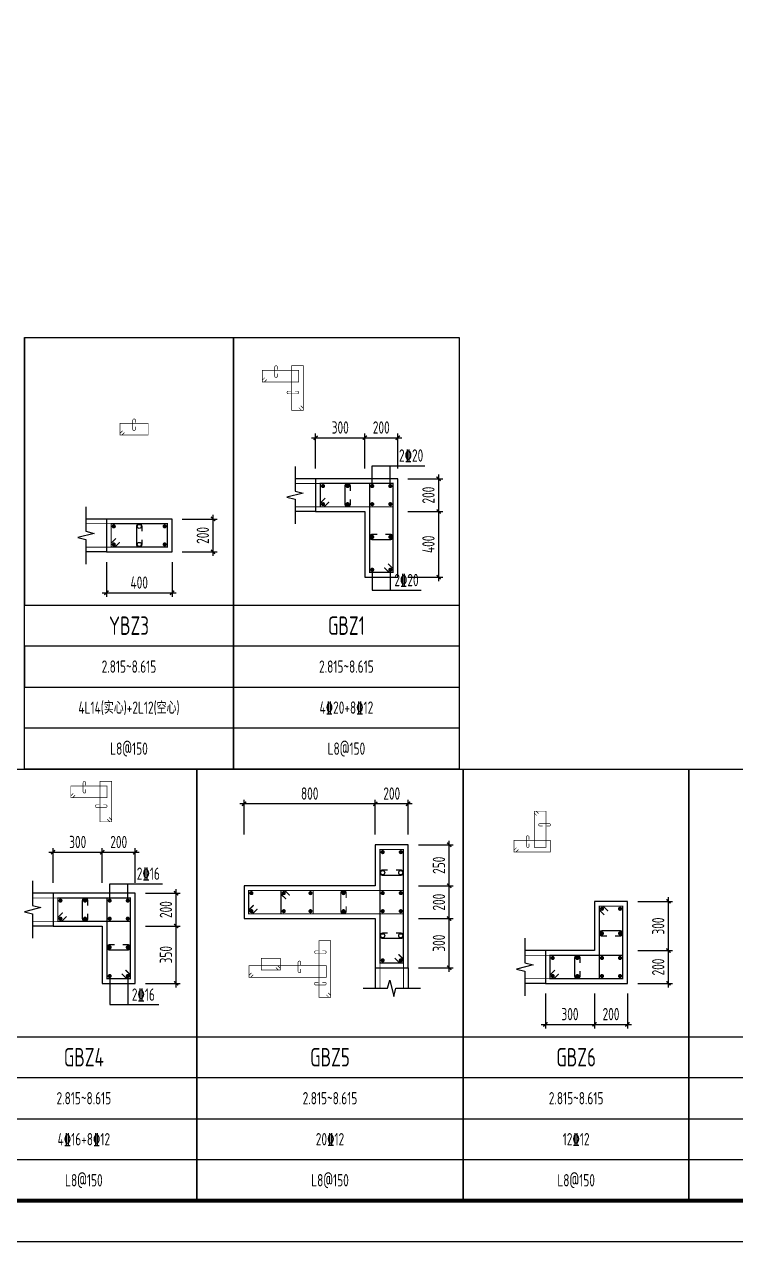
# Model space of a CAD drawing. Extents: x -1712635 to -854203, y -534641 to -21985.
# Drawn here: x -1360369 to -1343031, y -258475 to -228778 of the extents above; entities that cross this region are included whole.
import ezdxf
from ezdxf.enums import TextEntityAlignment as Align

# ---------------------------------------------------------------- set-up
doc = ezdxf.new("R2010")
doc.units = 0
doc.header["$LTSCALE"] = 1000
doc.layers.get('0').update_dxf_attribs({"linetype": 'CONTINUOUS'})
doc.layers.get('Defpoints').update_dxf_attribs({"linetype": 'CONTINUOUS'})
for name, color, linetype in [('-TK', 7, 'CONTINUOUS'), ('COLU_DE_DIM', 3, 'CONTINUOUS'), ('COLU_DE_TH', 7, 'CONTINUOUS'), ('LABEL', 1, 'CONTINUOUS'), ('LINK', 6, 'CONTINUOUS'), ('LINK-INDEX', 6, 'CONTINUOUS'), ('REIN', 6, 'CONTINUOUS'), ('TAB', 7, 'CONTINUOUS'), ('TAB_TEXT', 7, 'CONTINUOUS'), ('TEXT25', 2, 'CONTINUOUS'), ('THIN', 7, 'CONTINUOUS')]:
    doc.layers.add(name, color=color, linetype=linetype)
doc.styles.add('TSSD_DIMENSION', font='Tssdeng.shx', dxfattribs={"width": 0.7, "bigfont": 'tssdchn.shx'})
doc.styles.add('TSSD_REIN', font='tssdeng.shx', dxfattribs={"width": 0.7, "height": 300, "bigfont": 'tssdchn.shx'})
doc.dimstyles.new('TSSD_25_100', dxfattribs={"dimtxt": 300, "dimasz": 100, "dimexe": 100, "dimexo": 250, "dimgap": 100, "dimtad": 1, "dimdec": 0, "dimlfac": 0.25, "dimzin": 0, "dimdsep": 46, "dimtxsty": 'TSSD_DIMENSION', "dimblk": 'ARCHTICK', "dimcen": 0, "dimdle": 100, "dimclrt": 7, "dimadec": 0, "dimazin": 0, "dimtfac": 1, "dimtdec": 0, "dimtix": 1, "dimtmove": 2, "dimatfit": 3, "dimldrblk": 'ARCHTICK', "dimfxl": 0, "dimtolj": 1, "dimtzin": 0, "dimarcsym": 0})

# ---------------------------------------------------------------- blocks, each defined once
blk = doc.blocks.new('_ArchTick')
at = {"color": 0, "const_width": 0.35}
blk.add_lwpolyline([(-0.5, -0.5), (0.5, 0.5)], dxfattribs=at)
blk = doc.blocks.new('*D1713')
at = {"layer": 'COLU_DE_DIM', "color": 0, "lineweight": -2}
for p, q in [((-1358369, -241896), (-1358369, -242746)), ((-1356769, -241896), (-1356769, -242746)), ((-1358469, -242646), (-1356669, -242646))]:
    blk.add_line(p, q, dxfattribs=at)
at = {"layer": 'Defpoints', "color": 0}
for p in [(-1358369, -241646), (-1356769, -241646), (-1356769, -242646)]:
    blk.add_point(p, dxfattribs=at)
at = {"layer": 'COLU_DE_DIM', "color": 0, "lineweight": -2, "xscale": 100, "yscale": 100, "zscale": 100, "rotation": 180}
blk.add_blockref('_ArchTick', (-1358369, -242646), dxfattribs=at)
at = {"layer": 'COLU_DE_DIM', "color": 0, "lineweight": -2, "xscale": 100, "yscale": 100, "zscale": 100}
blk.add_blockref('_ArchTick', (-1356769, -242646), dxfattribs=at)
at = {"layer": 'COLU_DE_DIM', "color": 7, "insert": (-1357569, -242396), "char_height": 300, "attachment_point": 5, "style": 'TSSD_DIMENSION'}
blk.add_mtext('\\A1;400', dxfattribs=at)
blk = doc.blocks.new('*D1714')
at = {"layer": 'COLU_DE_DIM', "color": 0, "lineweight": -2}
for p, q in [((-1356519, -240846), (-1355669, -240846)), ((-1355769, -241746), (-1355769, -240746)), ((-1356519, -241646), (-1355669, -241646))]:
    blk.add_line(p, q, dxfattribs=at)
at = {"layer": 'Defpoints', "color": 0}
for p in [(-1356769, -240846), (-1355769, -240846), (-1356769, -241646)]:
    blk.add_point(p, dxfattribs=at)
at = {"layer": 'COLU_DE_DIM', "color": 0, "lineweight": -2, "xscale": 100, "yscale": 100, "zscale": 100}
for p, rotation in [((-1355769, -240846), 90), ((-1355769, -241646), 270)]:
    blk.add_blockref('_ArchTick', p, dxfattribs=dict(at, rotation=rotation))
at = {"layer": 'COLU_DE_DIM', "color": 7, "insert": (-1356019, -241246), "char_height": 300, "attachment_point": 5, "rotation": 90, "style": 'TSSD_DIMENSION'}
blk.add_mtext('\\A1;200', dxfattribs=at)
blk = doc.blocks.new('*D1725')
at = {"layer": 'COLU_DE_DIM', "color": 0, "lineweight": -2}
for p, q in [((-1353269, -239613), (-1353269, -238763)), ((-1352069, -239613), (-1352069, -238763)), ((-1353369, -238863), (-1351969, -238863))]:
    blk.add_line(p, q, dxfattribs=at)
at = {"layer": 'Defpoints', "color": 0}
for p in [(-1352069, -238863), (-1353269, -239863), (-1352069, -239863)]:
    blk.add_point(p, dxfattribs=at)
at = {"layer": 'COLU_DE_DIM', "color": 0, "lineweight": -2, "xscale": 100, "yscale": 100, "zscale": 100, "rotation": 180}
blk.add_blockref('_ArchTick', (-1353269, -238863), dxfattribs=at)
at = {"layer": 'COLU_DE_DIM', "color": 0, "lineweight": -2, "xscale": 100, "yscale": 100, "zscale": 100}
blk.add_blockref('_ArchTick', (-1352069, -238863), dxfattribs=at)
at = {"layer": 'COLU_DE_DIM', "color": 7, "insert": (-1352669, -238613), "char_height": 300, "attachment_point": 5, "style": 'TSSD_DIMENSION'}
blk.add_mtext('\\A1;300', dxfattribs=at)
blk = doc.blocks.new('*D1726')
at = {"layer": 'COLU_DE_DIM', "color": 0, "lineweight": -2}
for p, q in [((-1352069, -239613), (-1352069, -238763)), ((-1351269, -239613), (-1351269, -238763)), ((-1352169, -238863), (-1351169, -238863))]:
    blk.add_line(p, q, dxfattribs=at)
at = {"layer": 'Defpoints', "color": 0}
for p in [(-1351269, -238863), (-1352069, -239863), (-1351269, -239863)]:
    blk.add_point(p, dxfattribs=at)
at = {"layer": 'COLU_DE_DIM', "color": 0, "lineweight": -2, "xscale": 100, "yscale": 100, "zscale": 100, "rotation": 180}
blk.add_blockref('_ArchTick', (-1352069, -238863), dxfattribs=at)
at = {"layer": 'COLU_DE_DIM', "color": 0, "lineweight": -2, "xscale": 100, "yscale": 100, "zscale": 100}
blk.add_blockref('_ArchTick', (-1351269, -238863), dxfattribs=at)
at = {"layer": 'COLU_DE_DIM', "color": 7, "insert": (-1351669, -238613), "char_height": 300, "attachment_point": 5, "style": 'TSSD_DIMENSION'}
blk.add_mtext('\\A1;200', dxfattribs=at)
blk = doc.blocks.new('*D1727')
at = {"layer": 'COLU_DE_DIM', "color": 0, "lineweight": -2}
for p, q in [((-1351019, -240663), (-1350169, -240663)), ((-1350269, -242363), (-1350269, -240563)), ((-1351019, -242263), (-1350169, -242263))]:
    blk.add_line(p, q, dxfattribs=at)
at = {"layer": 'Defpoints', "color": 0}
for p in [(-1351269, -240663), (-1350269, -240663), (-1351269, -242263)]:
    blk.add_point(p, dxfattribs=at)
at = {"layer": 'COLU_DE_DIM', "color": 0, "lineweight": -2, "xscale": 100, "yscale": 100, "zscale": 100}
for p, rotation in [((-1350269, -240663), 90), ((-1350269, -242263), 270)]:
    blk.add_blockref('_ArchTick', p, dxfattribs=dict(at, rotation=rotation))
at = {"layer": 'COLU_DE_DIM', "color": 7, "insert": (-1350519, -241463), "char_height": 300, "attachment_point": 5, "rotation": 90, "style": 'TSSD_DIMENSION'}
blk.add_mtext('\\A1;400', dxfattribs=at)
blk = doc.blocks.new('*D1728')
at = {"layer": 'COLU_DE_DIM', "color": 0, "lineweight": -2}
for p, q in [((-1351019, -239863), (-1350169, -239863)), ((-1350269, -240763), (-1350269, -239763)), ((-1351019, -240663), (-1350169, -240663))]:
    blk.add_line(p, q, dxfattribs=at)
at = {"layer": 'Defpoints', "color": 0}
for p in [(-1351269, -239863), (-1350269, -239863), (-1351269, -240663)]:
    blk.add_point(p, dxfattribs=at)
at = {"layer": 'COLU_DE_DIM', "color": 0, "lineweight": -2, "xscale": 100, "yscale": 100, "zscale": 100}
for p, rotation in [((-1350269, -239863), 90), ((-1350269, -240663), 270)]:
    blk.add_blockref('_ArchTick', p, dxfattribs=dict(at, rotation=rotation))
at = {"layer": 'COLU_DE_DIM', "color": 7, "insert": (-1350519, -240263), "char_height": 300, "attachment_point": 5, "rotation": 90, "style": 'TSSD_DIMENSION'}
blk.add_mtext('\\A1;200', dxfattribs=at)
blk = doc.blocks.new('*D1729')
at = {"layer": 'COLU_DE_DIM', "color": 0, "lineweight": -2}
for p, q in [((-1359769, -248975), (-1358369, -248975)), ((-1359669, -249725), (-1359669, -248875)), ((-1358469, -249725), (-1358469, -248875))]:
    blk.add_line(p, q, dxfattribs=at)
at = {"layer": 'Defpoints', "color": 0}
for p in [(-1358469, -248975), (-1359669, -249975), (-1358469, -249975)]:
    blk.add_point(p, dxfattribs=at)
at = {"layer": 'COLU_DE_DIM', "color": 0, "lineweight": -2, "xscale": 100, "yscale": 100, "zscale": 100, "rotation": 180}
blk.add_blockref('_ArchTick', (-1359669, -248975), dxfattribs=at)
at = {"layer": 'COLU_DE_DIM', "color": 0, "lineweight": -2, "xscale": 100, "yscale": 100, "zscale": 100}
blk.add_blockref('_ArchTick', (-1358469, -248975), dxfattribs=at)
at = {"layer": 'COLU_DE_DIM', "color": 7, "insert": (-1359069, -248725), "char_height": 300, "attachment_point": 5, "style": 'TSSD_DIMENSION'}
blk.add_mtext('\\A1;300', dxfattribs=at)
blk = doc.blocks.new('*D1730')
at = {"layer": 'COLU_DE_DIM', "color": 0, "lineweight": -2}
for p, q in [((-1358569, -248975), (-1357569, -248975)), ((-1358469, -249725), (-1358469, -248875)), ((-1357669, -249725), (-1357669, -248875))]:
    blk.add_line(p, q, dxfattribs=at)
at = {"layer": 'Defpoints', "color": 0}
for p in [(-1357669, -248975), (-1358469, -249975), (-1357669, -249975)]:
    blk.add_point(p, dxfattribs=at)
at = {"layer": 'COLU_DE_DIM', "color": 0, "lineweight": -2, "xscale": 100, "yscale": 100, "zscale": 100, "rotation": 180}
blk.add_blockref('_ArchTick', (-1358469, -248975), dxfattribs=at)
at = {"layer": 'COLU_DE_DIM', "color": 0, "lineweight": -2, "xscale": 100, "yscale": 100, "zscale": 100}
blk.add_blockref('_ArchTick', (-1357669, -248975), dxfattribs=at)
at = {"layer": 'COLU_DE_DIM', "color": 7, "insert": (-1358069, -248725), "char_height": 300, "attachment_point": 5, "style": 'TSSD_DIMENSION'}
blk.add_mtext('\\A1;200', dxfattribs=at)
blk = doc.blocks.new('*D1731')
at = {"layer": 'COLU_DE_DIM', "color": 0, "lineweight": -2}
for p, q in [((-1357419, -250775), (-1356569, -250775)), ((-1356669, -252275), (-1356669, -250675)), ((-1357419, -252175), (-1356569, -252175))]:
    blk.add_line(p, q, dxfattribs=at)
at = {"layer": 'Defpoints', "color": 0}
for p in [(-1357669, -250775), (-1356669, -250775), (-1357669, -252175)]:
    blk.add_point(p, dxfattribs=at)
at = {"layer": 'COLU_DE_DIM', "color": 0, "lineweight": -2, "xscale": 100, "yscale": 100, "zscale": 100}
for p, rotation in [((-1356669, -250775), 90), ((-1356669, -252175), 270)]:
    blk.add_blockref('_ArchTick', p, dxfattribs=dict(at, rotation=rotation))
at = {"layer": 'COLU_DE_DIM', "color": 7, "insert": (-1356919, -251475), "char_height": 300, "attachment_point": 5, "rotation": 90, "style": 'TSSD_DIMENSION'}
blk.add_mtext('\\A1;350', dxfattribs=at)
blk = doc.blocks.new('*D1732')
at = {"layer": 'COLU_DE_DIM', "color": 0, "lineweight": -2}
for p, q in [((-1357419, -249975), (-1356569, -249975)), ((-1356669, -250875), (-1356669, -249875)), ((-1357419, -250775), (-1356569, -250775))]:
    blk.add_line(p, q, dxfattribs=at)
at = {"layer": 'Defpoints', "color": 0}
for p in [(-1357669, -249975), (-1356669, -249975), (-1357669, -250775)]:
    blk.add_point(p, dxfattribs=at)
at = {"layer": 'COLU_DE_DIM', "color": 0, "lineweight": -2, "xscale": 100, "yscale": 100, "zscale": 100}
for p, rotation in [((-1356669, -249975), 90), ((-1356669, -250775), 270)]:
    blk.add_blockref('_ArchTick', p, dxfattribs=dict(at, rotation=rotation))
at = {"layer": 'COLU_DE_DIM', "color": 7, "insert": (-1356919, -250375), "char_height": 300, "attachment_point": 5, "rotation": 90, "style": 'TSSD_DIMENSION'}
blk.add_mtext('\\A1;200', dxfattribs=at)
blk = doc.blocks.new('*D1737')
at = {"layer": 'COLU_DE_DIM', "color": 0, "lineweight": -2}
for p, q in [((-1347669, -252425), (-1347669, -253275)), ((-1346469, -252425), (-1346469, -253275)), ((-1347769, -253175), (-1346369, -253175))]:
    blk.add_line(p, q, dxfattribs=at)
at = {"layer": 'Defpoints', "color": 0}
for p in [(-1347669, -252175), (-1346469, -252175), (-1346469, -253175)]:
    blk.add_point(p, dxfattribs=at)
at = {"layer": 'COLU_DE_DIM', "color": 0, "lineweight": -2, "xscale": 100, "yscale": 100, "zscale": 100, "rotation": 180}
blk.add_blockref('_ArchTick', (-1347669, -253175), dxfattribs=at)
at = {"layer": 'COLU_DE_DIM', "color": 0, "lineweight": -2, "xscale": 100, "yscale": 100, "zscale": 100}
blk.add_blockref('_ArchTick', (-1346469, -253175), dxfattribs=at)
at = {"layer": 'COLU_DE_DIM', "color": 7, "insert": (-1347069, -252925), "char_height": 300, "attachment_point": 5, "style": 'TSSD_DIMENSION'}
blk.add_mtext('\\A1;300', dxfattribs=at)
blk = doc.blocks.new('*D1738')
at = {"layer": 'COLU_DE_DIM', "color": 0, "lineweight": -2}
for p, q in [((-1346469, -252425), (-1346469, -253275)), ((-1345669, -252425), (-1345669, -253275)), ((-1346569, -253175), (-1345569, -253175))]:
    blk.add_line(p, q, dxfattribs=at)
at = {"layer": 'Defpoints', "color": 0}
for p in [(-1346469, -252175), (-1345669, -252175), (-1345669, -253175)]:
    blk.add_point(p, dxfattribs=at)
at = {"layer": 'COLU_DE_DIM', "color": 0, "lineweight": -2, "xscale": 100, "yscale": 100, "zscale": 100, "rotation": 180}
blk.add_blockref('_ArchTick', (-1346469, -253175), dxfattribs=at)
at = {"layer": 'COLU_DE_DIM', "color": 0, "lineweight": -2, "xscale": 100, "yscale": 100, "zscale": 100}
blk.add_blockref('_ArchTick', (-1345669, -253175), dxfattribs=at)
at = {"layer": 'COLU_DE_DIM', "color": 7, "insert": (-1346069, -252925), "char_height": 300, "attachment_point": 5, "style": 'TSSD_DIMENSION'}
blk.add_mtext('\\A1;200', dxfattribs=at)
blk = doc.blocks.new('*D1739')
at = {"layer": 'COLU_DE_DIM', "color": 0, "lineweight": -2}
for p, q in [((-1345419, -251375), (-1344569, -251375)), ((-1344669, -252275), (-1344669, -251275)), ((-1345419, -252175), (-1344569, -252175))]:
    blk.add_line(p, q, dxfattribs=at)
at = {"layer": 'Defpoints', "color": 0}
for p in [(-1345669, -251375), (-1344669, -251375), (-1345669, -252175)]:
    blk.add_point(p, dxfattribs=at)
at = {"layer": 'COLU_DE_DIM', "color": 0, "lineweight": -2, "xscale": 100, "yscale": 100, "zscale": 100}
for p, rotation in [((-1344669, -251375), 90), ((-1344669, -252175), 270)]:
    blk.add_blockref('_ArchTick', p, dxfattribs=dict(at, rotation=rotation))
at = {"layer": 'COLU_DE_DIM', "color": 7, "insert": (-1344919, -251775), "char_height": 300, "attachment_point": 5, "rotation": 90, "style": 'TSSD_DIMENSION'}
blk.add_mtext('\\A1;200', dxfattribs=at)
blk = doc.blocks.new('*D1740')
at = {"layer": 'COLU_DE_DIM', "color": 0, "lineweight": -2}
for p, q in [((-1345419, -250175), (-1344569, -250175)), ((-1344669, -251475), (-1344669, -250075)), ((-1345419, -251375), (-1344569, -251375))]:
    blk.add_line(p, q, dxfattribs=at)
at = {"layer": 'Defpoints', "color": 0}
for p in [(-1345669, -250175), (-1344669, -250175), (-1345669, -251375)]:
    blk.add_point(p, dxfattribs=at)
at = {"layer": 'COLU_DE_DIM', "color": 0, "lineweight": -2, "xscale": 100, "yscale": 100, "zscale": 100}
for p, rotation in [((-1344669, -250175), 90), ((-1344669, -251375), 270)]:
    blk.add_blockref('_ArchTick', p, dxfattribs=dict(at, rotation=rotation))
at = {"layer": 'COLU_DE_DIM', "color": 7, "insert": (-1344919, -250775), "char_height": 300, "attachment_point": 5, "rotation": 90, "style": 'TSSD_DIMENSION'}
blk.add_mtext('\\A1;300', dxfattribs=at)
blk = doc.blocks.new('*D2525')
at = {"layer": 'COLU_DE_DIM', "color": 0, "lineweight": -2}
for p, q in [((-1350764, -250593), (-1349914, -250593)), ((-1350014, -251893), (-1350014, -250493)), ((-1350764, -251793), (-1349914, -251793))]:
    blk.add_line(p, q, dxfattribs=at)
at = {"layer": 'Defpoints', "color": 0}
for p in [(-1351014, -250593), (-1350014, -250593), (-1351014, -251793)]:
    blk.add_point(p, dxfattribs=at)
at = {"layer": 'COLU_DE_DIM', "color": 0, "lineweight": -2, "xscale": 100, "yscale": 100, "zscale": 100}
for p, rotation in [((-1350014, -250593), 90), ((-1350014, -251793), 270)]:
    blk.add_blockref('_ArchTick', p, dxfattribs=dict(at, rotation=rotation))
at = {"layer": 'COLU_DE_DIM', "color": 7, "insert": (-1350264, -251193), "char_height": 300, "attachment_point": 5, "rotation": 90, "style": 'TSSD_DIMENSION'}
blk.add_mtext('\\A1;300', dxfattribs=at)
blk = doc.blocks.new('*D2526')
at = {"layer": 'COLU_DE_DIM', "color": 0, "lineweight": -2}
for p, q in [((-1350014, -250693), (-1350014, -249693)), ((-1350764, -249793), (-1349914, -249793)), ((-1350764, -250593), (-1349914, -250593))]:
    blk.add_line(p, q, dxfattribs=at)
at = {"layer": 'Defpoints', "color": 0}
for p in [(-1351014, -249793), (-1350014, -249793), (-1351014, -250593)]:
    blk.add_point(p, dxfattribs=at)
at = {"layer": 'COLU_DE_DIM', "color": 0, "lineweight": -2, "xscale": 100, "yscale": 100, "zscale": 100}
for p, rotation in [((-1350014, -249793), 90), ((-1350014, -250593), 270)]:
    blk.add_blockref('_ArchTick', p, dxfattribs=dict(at, rotation=rotation))
at = {"layer": 'COLU_DE_DIM', "color": 7, "insert": (-1350264, -250193), "char_height": 300, "attachment_point": 5, "rotation": 90, "style": 'TSSD_DIMENSION'}
blk.add_mtext('\\A1;200', dxfattribs=at)
blk = doc.blocks.new('*D2527')
at = {"layer": 'COLU_DE_DIM', "color": 0, "lineweight": -2}
for p, q in [((-1350764, -248793), (-1349914, -248793)), ((-1350014, -249893), (-1350014, -248693)), ((-1350764, -249793), (-1349914, -249793))]:
    blk.add_line(p, q, dxfattribs=at)
at = {"layer": 'Defpoints', "color": 0}
for p in [(-1351014, -248793), (-1350014, -248793), (-1351014, -249793)]:
    blk.add_point(p, dxfattribs=at)
at = {"layer": 'COLU_DE_DIM', "color": 0, "lineweight": -2, "xscale": 100, "yscale": 100, "zscale": 100}
for p, rotation in [((-1350014, -248793), 90), ((-1350014, -249793), 270)]:
    blk.add_blockref('_ArchTick', p, dxfattribs=dict(at, rotation=rotation))
at = {"layer": 'COLU_DE_DIM', "color": 7, "insert": (-1350264, -249293), "char_height": 300, "attachment_point": 5, "rotation": 90, "style": 'TSSD_DIMENSION'}
blk.add_mtext('\\A1;250', dxfattribs=at)
blk = doc.blocks.new('*D2528')
at = {"layer": 'COLU_DE_DIM', "color": 0, "lineweight": -2}
for p, q in [((-1350914, -247793), (-1351914, -247793)), ((-1351814, -248543), (-1351814, -247693)), ((-1351014, -248543), (-1351014, -247693))]:
    blk.add_line(p, q, dxfattribs=at)
at = {"layer": 'Defpoints', "color": 0}
for p in [(-1351814, -247793), (-1351814, -248793), (-1351014, -248793)]:
    blk.add_point(p, dxfattribs=at)
at = {"layer": 'COLU_DE_DIM', "color": 0, "lineweight": -2, "xscale": 100, "yscale": 100, "zscale": 100}
for p, rotation in [((-1351814, -247793), 179.9999998932783), ((-1351014, -247793), 359.9999998932783)]:
    blk.add_blockref('_ArchTick', p, dxfattribs=dict(at, rotation=rotation))
at = {"layer": 'COLU_DE_DIM', "color": 7, "insert": (-1351414, -247543), "char_height": 300, "attachment_point": 5, "rotation": 360, "style": 'TSSD_DIMENSION'}
blk.add_mtext('\\A1;200', dxfattribs=at)
blk = doc.blocks.new('*D2529')
at = {"layer": 'COLU_DE_DIM', "color": 0, "lineweight": -2}
for p, q in [((-1351714, -247793), (-1355114, -247793)), ((-1355014, -248543), (-1355014, -247693)), ((-1351814, -248543), (-1351814, -247693))]:
    blk.add_line(p, q, dxfattribs=at)
at = {"layer": 'Defpoints', "color": 0}
for p in [(-1355014, -247793), (-1355014, -248793), (-1351814, -248793)]:
    blk.add_point(p, dxfattribs=at)
at = {"layer": 'COLU_DE_DIM', "color": 0, "lineweight": -2, "xscale": 100, "yscale": 100, "zscale": 100}
for p, rotation in [((-1355014, -247793), 179.9999998932783), ((-1351814, -247793), 359.9999998932783)]:
    blk.add_blockref('_ArchTick', p, dxfattribs=dict(at, rotation=rotation))
at = {"layer": 'COLU_DE_DIM', "color": 7, "insert": (-1353414, -247543), "char_height": 300, "attachment_point": 5, "rotation": 360, "style": 'TSSD_DIMENSION'}
blk.add_mtext('\\A1;800', dxfattribs=at)
blk = doc.blocks.new('A1')
blk.add_lwpolyline([(0, 59400), (0, 0), (84100, 0), (84100, 59400)], close=True)
at = {"const_width": 100}
blk.add_lwpolyline([(2500, 58400), (2500, 1000), (83100, 1000), (83100, 58400)], close=True, dxfattribs=at)

msp = doc.modelspace()

# ---------------------------------------------------------------- linework, layer by layer
at = {"layer": 'COLU_DE_TH'}
for points in [[(-1353268.96, -239863.18), (-1353268.96, -240663.18), (-1352068.96, -240663.18), (-1352068.96, -242263.18), (-1351268.96, -242263.18), (-1351268.96, -239863.18), (-1353268.96, -239863.18)], [(-1358368.96, -240845.86), (-1358368.96, -241645.86), (-1356768.96, -241645.86), (-1356768.96, -240845.86), (-1358368.96, -240845.86)], [(-1351813.85, -251792.56), (-1351013.85, -251792.56), (-1351013.85, -248792.56), (-1351813.85, -248792.56), (-1351813.85, -249792.56), (-1355014.34, -249792.56), (-1355014.34, -250592.56), (-1351813.85, -250592.56), (-1351813.85, -251792.56)], [(-1359668.89, -249975.41), (-1359668.89, -250775.41), (-1358468.89, -250775.41), (-1358468.89, -252175.41), (-1357668.89, -252175.41), (-1357668.89, -249975.41), (-1359668.89, -249975.41)], [(-1347668.89, -251375.41), (-1347668.89, -252175.41), (-1345668.89, -252175.41), (-1345668.89, -250175.41), (-1346468.89, -250175.41), (-1346468.89, -251375.41), (-1347668.89, -251375.41)]]:
    msp.add_lwpolyline(points, close=True, dxfattribs=at)
at = {"layer": 'LABEL'}
for p, q in [((-1351888.96, -239547.65), (-1350608.96, -239547.65)), ((-1351888.96, -240043.18), (-1351888.96, -239547.65)), ((-1351448.96, -240043.18), (-1351448.96, -239547.65)), ((-1351888.96, -242083.18), (-1351888.96, -242578.7)), ((-1351448.96, -242083.18), (-1351448.96, -242578.7)), ((-1351888.96, -242578.7), (-1350694.35, -242578.7)), ((-1358288.89, -249747.96), (-1357000.17, -249747.96)), ((-1358288.89, -250155.41), (-1358288.89, -249747.96)), ((-1357848.89, -250155.41), (-1357848.89, -249747.96)), ((-1358288.89, -251995.41), (-1358288.89, -252691.27)), ((-1357848.89, -251995.41), (-1357848.89, -252691.27)), ((-1358288.89, -252691.27), (-1357094.28, -252691.27))]:
    msp.add_line(p, q, dxfattribs=at)
at = {"layer": 'LINK', "const_width": 30}
for points in [[(-1352942.03, -240428.18), (-1353062.03, -240548.18), (-1353153.96, -240548.18), (-1353153.96, -239978.18), (-1351383.96, -239978.18), (-1351383.96, -240548.18), (-1353153.96, -240548.18), (-1353153.96, -240456.26), (-1353033.96, -240336.26)], [(-1351503.96, -241936.25), (-1351383.96, -242056.25), (-1351383.96, -242148.18), (-1351953.96, -242148.18), (-1351953.96, -239978.18), (-1351383.96, -239978.18), (-1351383.96, -242148.18), (-1351475.88, -242148.18), (-1351595.88, -242028.18)], [(-1358042.03, -241410.86), (-1358162.03, -241530.86), (-1358253.96, -241530.86), (-1358253.96, -240960.86), (-1356883.96, -240960.86), (-1356883.96, -241530.86), (-1358253.96, -241530.86), (-1358253.96, -241438.93), (-1358133.96, -241318.93)], [(-1351248.85, -251465.63), (-1351128.85, -251585.63), (-1351128.85, -251677.56), (-1351698.85, -251677.56), (-1351698.85, -248907.56), (-1351128.85, -248907.56), (-1351128.85, -251677.56), (-1351220.77, -251677.56), (-1351340.77, -251557.56)], [(-1354687.42, -250357.56), (-1354807.42, -250477.56), (-1354899.34, -250477.56), (-1354899.34, -249907.56), (-1351128.85, -249907.56), (-1351128.85, -250477.56), (-1354899.34, -250477.56), (-1354899.34, -250385.63), (-1354779.34, -250265.63)], [(-1353990.96, -250119.48), (-1354110.96, -249999.48), (-1354110.96, -249907.56), (-1353329.65, -249907.56), (-1353329.65, -250477.56), (-1354110.96, -250477.55), (-1354110.96, -249907.56), (-1354019.03, -249907.56), (-1353899.03, -250027.56)], [(-1359341.96, -250540.41), (-1359461.96, -250660.41), (-1359553.89, -250660.41), (-1359553.89, -250090.41), (-1357783.89, -250090.41), (-1357783.89, -250660.41), (-1359553.89, -250660.41), (-1359553.89, -250568.48), (-1359433.89, -250448.48)], [(-1357903.89, -251848.48), (-1357783.89, -251968.48), (-1357783.89, -252060.41), (-1358353.89, -252060.41), (-1358353.89, -250090.41), (-1357783.89, -250090.41), (-1357783.89, -252060.41), (-1357875.81, -252060.41), (-1357995.81, -251940.41)], [(-1346233.89, -250502.33), (-1346353.89, -250382.33), (-1346353.89, -250290.41), (-1345783.89, -250290.41), (-1345783.89, -252060.41), (-1346353.89, -252060.41), (-1346353.89, -250290.41), (-1346261.97, -250290.41), (-1346141.97, -250410.41)], [(-1347341.97, -251940.41), (-1347461.97, -252060.41), (-1347553.89, -252060.41), (-1347553.89, -251490.41), (-1345783.89, -251490.41), (-1345783.89, -252060.41), (-1347553.89, -252060.41), (-1347553.89, -251968.48), (-1347433.89, -251848.48)]]:
    msp.add_lwpolyline(points, dxfattribs=at)
for points in [[(-1352423.96, -240163.18), (-1352423.96, -240043.18, 1), (-1352553.96, -240043.18), (-1352553.96, -240483.18, 1), (-1352423.96, -240483.18), (-1352423.96, -240363.18)], [(-1357503.96, -241145.86), (-1357503.96, -241025.86, 1), (-1357633.96, -241025.86), (-1357633.96, -241465.86, 1), (-1357503.96, -241465.86), (-1357503.96, -241345.86)], [(-1351768.96, -241218.18), (-1351888.96, -241218.18, 1), (-1351888.96, -241348.18), (-1351448.96, -241348.18, 1), (-1351448.96, -241218.18), (-1351568.96, -241218.18)], [(-1351513.85, -249407.56), (-1351633.85, -249407.56, 1), (-1351633.85, -249537.56), (-1351193.85, -249537.56, 1), (-1351193.85, -249407.56), (-1351313.85, -249407.56)], [(-1352524.65, -250092.56), (-1352524.65, -249972.56, 1), (-1352654.65, -249972.56), (-1352654.65, -250412.56, 1), (-1352524.65, -250412.56), (-1352524.65, -250292.56)], [(-1358823.89, -250275.41), (-1358823.89, -250155.41, 1), (-1358953.89, -250155.41), (-1358953.89, -250595.41, 1), (-1358823.89, -250595.41), (-1358823.89, -250475.41)], [(-1351513.85, -250947.56), (-1351633.85, -250947.56, 1), (-1351633.85, -251077.56), (-1351193.85, -251077.56, 1), (-1351193.85, -250947.56), (-1351313.85, -250947.56)], [(-1345968.89, -251020.41), (-1345848.89, -251020.41, 1), (-1345848.89, -250890.41), (-1346288.89, -250890.41, 1), (-1346288.89, -251020.41), (-1346168.89, -251020.41)], [(-1358168.89, -251230.41), (-1358288.89, -251230.41, 1), (-1358288.89, -251360.41), (-1357848.89, -251360.41, 1), (-1357848.89, -251230.41), (-1357968.89, -251230.41)], [(-1346823.89, -251675.41), (-1346823.89, -251555.41, 1), (-1346953.89, -251555.41), (-1346953.89, -251995.41, 1), (-1346823.89, -251995.41), (-1346823.89, -251875.41)]]:
    msp.add_lwpolyline(points, format="xyb", dxfattribs=at)
at = {"layer": 'LINK-INDEX', "const_width": 15}
for points in [[(-1354460.01, -237441.74), (-1354520.01, -237501.74), (-1354565.97, -237501.74), (-1354565.97, -237216.74), (-1353680.97, -237216.74), (-1353680.97, -237501.74), (-1354565.97, -237501.74), (-1354565.97, -237455.78), (-1354505.97, -237395.78)], [(-1353630.97, -238085.78), (-1353570.97, -238145.78), (-1353570.97, -238191.74), (-1353855.97, -238191.74), (-1353855.97, -237106.74), (-1353570.97, -237106.74), (-1353570.97, -238191.74), (-1353616.93, -238191.74), (-1353676.93, -238131.74)], [(-1357930.49, -238738.36), (-1357990.49, -238798.36), (-1358036.46, -238798.36), (-1358036.46, -238513.36), (-1357351.46, -238513.36), (-1357351.46, -238798.36), (-1358036.46, -238798.36), (-1358036.46, -238752.4), (-1357976.46, -238692.4)], [(-1359130.43, -247583.09), (-1359190.43, -247643.09), (-1359236.39, -247643.09), (-1359236.39, -247358.09), (-1358351.39, -247358.09), (-1358351.39, -247643.09), (-1359236.39, -247643.09), (-1359236.39, -247597.13), (-1359176.39, -247537.13)], [(-1358301.39, -248127.13), (-1358241.39, -248187.13), (-1358241.39, -248233.09), (-1358526.39, -248233.09), (-1358526.39, -247248.09), (-1358241.39, -247248.09), (-1358241.39, -248233.09), (-1358287.35, -248233.09), (-1358347.35, -248173.09)], [(-1347880.24, -248079.36), (-1347940.24, -248019.36), (-1347940.24, -247973.39), (-1347655.24, -247973.39), (-1347655.24, -248858.39), (-1347940.24, -248858.39), (-1347940.24, -247973.39), (-1347894.28, -247973.39), (-1347834.28, -248033.39)], [(-1348324.28, -248908.39), (-1348384.28, -248968.39), (-1348430.24, -248968.39), (-1348430.24, -248683.39), (-1347545.24, -248683.39), (-1347545.24, -248968.39), (-1348430.24, -248968.39), (-1348430.24, -248922.43), (-1348370.24, -248862.43)], [(-1352961.39, -252409.36), (-1352901.39, -252469.36), (-1352901.39, -252515.32), (-1353186.39, -252515.32), (-1353186.39, -251130.33), (-1352901.39, -251130.33), (-1352901.39, -252515.32), (-1352947.35, -252515.32), (-1353007.35, -252455.32)], [(-1354790.68, -251965.32), (-1354850.68, -252025.32), (-1354896.64, -252025.32), (-1354896.64, -251740.32), (-1353011.39, -251740.32), (-1353011.39, -252025.32), (-1354896.64, -252025.32), (-1354896.64, -251979.36), (-1354836.64, -251919.36)], [(-1354190.29, -251744.36), (-1354130.29, -251804.36), (-1354130.29, -251850.32), (-1354595.29, -251850.32), (-1354595.29, -251565.32), (-1354130.29, -251565.32), (-1354130.29, -251850.32), (-1354176.25, -251850.32), (-1354236.25, -251790.32)]]:
    msp.add_lwpolyline(points, dxfattribs=at)
for points in [[(-1354200.97, -237199.24), (-1354200.97, -237139.24, 1), (-1354265.97, -237139.24), (-1354265.97, -237359.24, 1), (-1354200.97, -237359.24), (-1354200.97, -237299.24)], [(-1353873.47, -237726.74), (-1353933.47, -237726.74, 1), (-1353933.47, -237791.74), (-1353713.47, -237791.74, 1), (-1353713.47, -237726.74), (-1353773.47, -237726.74)], [(-1357661.46, -238495.86), (-1357661.46, -238435.86, 1), (-1357726.46, -238435.86), (-1357726.46, -238655.86, 1), (-1357661.46, -238655.86), (-1357661.46, -238595.86)], [(-1358871.39, -247340.59), (-1358871.39, -247280.59, 1), (-1358936.39, -247280.59), (-1358936.39, -247500.59, 1), (-1358871.39, -247500.59), (-1358871.39, -247440.59)], [(-1358543.89, -247818.09), (-1358603.89, -247818.09, 1), (-1358603.89, -247883.09), (-1358383.89, -247883.09, 1), (-1358383.89, -247818.09), (-1358443.89, -247818.09)], [(-1347637.74, -248338.39), (-1347577.74, -248338.39, 1), (-1347577.74, -248273.39), (-1347797.74, -248273.39, 1), (-1347797.74, -248338.39), (-1347737.74, -248338.39)], [(-1348065.24, -248665.89), (-1348065.24, -248605.89, 1), (-1348130.24, -248605.89), (-1348130.24, -248825.89, 1), (-1348065.24, -248825.89), (-1348065.24, -248765.89)], [(-1353203.89, -251380.32), (-1353263.89, -251380.32, 1), (-1353263.89, -251445.32), (-1353043.89, -251445.32, 1), (-1353043.89, -251380.32), (-1353103.89, -251380.32)], [(-1353631.52, -251722.82), (-1353631.52, -251662.82, 1), (-1353696.52, -251662.82), (-1353696.52, -251882.82, 1), (-1353631.52, -251882.82), (-1353631.52, -251822.82)], [(-1353203.89, -252150.32), (-1353263.89, -252150.32, 1), (-1353263.89, -252215.32), (-1353043.89, -252215.32, 1), (-1353043.89, -252150.32), (-1353103.89, -252150.32)]]:
    msp.add_lwpolyline(points, format="xyb", dxfattribs=at)
at = {"layer": 'LINK-INDEX', "color": 1, "const_width": 20}
for points in [[(-1353053.96, -239978.18), (-1353768.96, -239978.18)], [(-1353053.96, -240548.18), (-1353768.96, -240548.18)], [(-1358153.96, -240960.86), (-1358868.96, -240960.86)], [(-1358153.96, -241530.86), (-1358868.96, -241530.86)], [(-1359453.89, -250090.41), (-1360168.89, -250090.41)], [(-1359453.89, -250660.41), (-1360168.89, -250660.41)], [(-1347453.89, -251490.41), (-1348168.89, -251490.41)], [(-1351698.85, -251577.56), (-1351698.85, -252292.56)], [(-1351128.85, -251577.56), (-1351128.85, -252292.56)], [(-1347453.89, -252060.41), (-1348168.89, -252060.41)]]:
    msp.add_lwpolyline(points, dxfattribs=at)
at = {"layer": 'REIN', "const_width": 50}
for points in [[(-1353113.96, -240043.18, 1), (-1353063.96, -240043.18, 1), (-1353113.96, -240043.18)], [(-1352513.96, -240043.18, 1), (-1352463.96, -240043.18, 1), (-1352513.96, -240043.18)], [(-1351913.96, -240043.18, 1), (-1351863.96, -240043.18, 1), (-1351913.96, -240043.18)], [(-1351473.96, -240043.18, 1), (-1351423.96, -240043.18, 1), (-1351473.96, -240043.18)], [(-1353113.96, -240483.18, 1), (-1353063.96, -240483.18, 1), (-1353113.96, -240483.18)], [(-1352513.96, -240483.18, 1), (-1352463.96, -240483.18, 1), (-1352513.96, -240483.18)], [(-1351913.96, -240483.18, 1), (-1351863.96, -240483.18, 1), (-1351913.96, -240483.18)], [(-1351473.96, -240483.18, 1), (-1351423.96, -240483.18, 1), (-1351473.96, -240483.18)], [(-1358213.96, -241025.86, 1), (-1358163.96, -241025.86, 1), (-1358213.96, -241025.86)], [(-1356973.96, -241025.86, 1), (-1356923.96, -241025.86, 1), (-1356973.96, -241025.86)], [(-1358213.96, -241465.86, 1), (-1358163.96, -241465.86, 1), (-1358213.96, -241465.86)], [(-1356973.96, -241465.86, 1), (-1356923.96, -241465.86, 1), (-1356973.96, -241465.86)], [(-1351913.96, -241283.18, 1), (-1351863.96, -241283.18, 1), (-1351913.96, -241283.18)], [(-1351473.96, -241283.18, 1), (-1351423.96, -241283.18, 1), (-1351473.96, -241283.18)], [(-1351913.96, -242083.18, 1), (-1351863.96, -242083.18, 1), (-1351913.96, -242083.18)], [(-1351473.96, -242083.18, 1), (-1351423.96, -242083.18, 1), (-1351473.96, -242083.18)], [(-1351633.85, -248997.56, 1), (-1351633.85, -248947.56, 1), (-1351633.85, -248997.56)], [(-1351193.85, -248997.56, 1), (-1351193.85, -248947.56, 1), (-1351193.85, -248997.56)], [(-1354834.34, -249997.56, 1), (-1354834.34, -249947.56, 1), (-1354834.34, -249997.56)], [(-1354070.96, -249972.56, 1), (-1354020.96, -249972.56, 1), (-1354070.96, -249972.56)], [(-1353419.65, -249972.56, 1), (-1353369.65, -249972.56, 1), (-1353419.65, -249972.56)], [(-1352614.65, -249972.56, 1), (-1352564.65, -249972.56, 1), (-1352614.65, -249972.56)], [(-1351633.85, -249997.56, 1), (-1351633.85, -249947.56, 1), (-1351633.85, -249997.56)], [(-1351193.85, -249997.56, 1), (-1351193.85, -249947.56, 1), (-1351193.85, -249997.56)], [(-1359513.89, -250155.41, 1), (-1359463.89, -250155.41, 1), (-1359513.89, -250155.41)], [(-1358913.89, -250155.41, 1), (-1358863.89, -250155.41, 1), (-1358913.89, -250155.41)], [(-1358313.89, -250155.41, 1), (-1358263.89, -250155.41, 1), (-1358313.89, -250155.41)], [(-1357873.89, -250155.41, 1), (-1357823.89, -250155.41, 1), (-1357873.89, -250155.41)], [(-1346313.89, -250355.41, 1), (-1346263.89, -250355.41, 1), (-1346313.89, -250355.41)], [(-1345873.89, -250355.41, 1), (-1345823.89, -250355.41, 1), (-1345873.89, -250355.41)], [(-1359513.89, -250595.41, 1), (-1359463.89, -250595.41, 1), (-1359513.89, -250595.41)], [(-1358913.89, -250595.41, 1), (-1358863.89, -250595.41, 1), (-1358913.89, -250595.41)], [(-1358313.89, -250595.41, 1), (-1358263.89, -250595.41, 1), (-1358313.89, -250595.41)], [(-1357873.89, -250595.41, 1), (-1357823.89, -250595.41, 1), (-1357873.89, -250595.41)], [(-1354834.34, -250437.56, 1), (-1354834.34, -250387.56, 1), (-1354834.34, -250437.56)], [(-1354070.96, -250412.56, 1), (-1354020.96, -250412.56, 1), (-1354070.96, -250412.56)], [(-1353419.65, -250412.56, 1), (-1353369.65, -250412.56, 1), (-1353419.65, -250412.56)], [(-1352614.65, -250412.56, 1), (-1352564.65, -250412.56, 1), (-1352614.65, -250412.56)], [(-1351633.85, -250437.56, 1), (-1351633.85, -250387.56, 1), (-1351633.85, -250437.56)], [(-1351193.85, -250437.56, 1), (-1351193.85, -250387.56, 1), (-1351193.85, -250437.56)], [(-1346313.89, -250955.41, 1), (-1346263.89, -250955.41, 1), (-1346313.89, -250955.41)], [(-1345873.89, -250955.41, 1), (-1345823.89, -250955.41, 1), (-1345873.89, -250955.41)], [(-1358313.89, -251295.41, 1), (-1358263.89, -251295.41, 1), (-1358313.89, -251295.41)], [(-1357873.89, -251295.41, 1), (-1357823.89, -251295.41, 1), (-1357873.89, -251295.41)], [(-1347513.89, -251555.41, 1), (-1347463.89, -251555.41, 1), (-1347513.89, -251555.41)], [(-1346913.89, -251555.41, 1), (-1346863.89, -251555.41, 1), (-1346913.89, -251555.41)], [(-1346313.89, -251555.41, 1), (-1346263.89, -251555.41, 1), (-1346313.89, -251555.41)], [(-1345873.89, -251555.41, 1), (-1345823.89, -251555.41, 1), (-1345873.89, -251555.41)], [(-1351633.85, -251637.56, 1), (-1351633.85, -251587.56, 1), (-1351633.85, -251637.56)], [(-1351193.85, -251637.56, 1), (-1351193.85, -251587.56, 1), (-1351193.85, -251637.56)], [(-1358313.89, -251995.41, 1), (-1358263.89, -251995.41, 1), (-1358313.89, -251995.41)], [(-1357873.89, -251995.41, 1), (-1357823.89, -251995.41, 1), (-1357873.89, -251995.41)], [(-1347513.89, -251995.41, 1), (-1347463.89, -251995.41, 1), (-1347513.89, -251995.41)], [(-1346913.89, -251995.41, 1), (-1346863.89, -251995.41, 1), (-1346913.89, -251995.41)], [(-1346313.89, -251995.41, 1), (-1346263.89, -251995.41, 1), (-1346313.89, -251995.41)], [(-1345873.89, -251995.41, 1), (-1345823.89, -251995.41, 1), (-1345873.89, -251995.41)]]:
    msp.add_lwpolyline(points, format="xyb", close=True, dxfattribs=at)
at = {"layer": 'REIN'}
for centre in [(-1357568.96, -241025.86), (-1357568.96, -241465.86), (-1351633.85, -249472.56), (-1351193.85, -249472.56), (-1351633.85, -251012.56), (-1351193.85, -251012.56)]:
    msp.add_circle(centre, 50, dxfattribs=at)
at = {"layer": 'TAB'}
for points in [[(-1360368.96, -236416.31), (-1355268.96, -236416.31), (-1355268.96, -246945.86), (-1360368.96, -246945.86), (-1360368.96, -236416.31), (-1360368.96, -242945.86), (-1355268.96, -242945.86), (-1355268.96, -243945.86), (-1360368.96, -243945.86), (-1360368.96, -244945.86), (-1355268.96, -244945.86), (-1355268.96, -245945.86), (-1360368.96, -245945.86)], [(-1355268.96, -236416.31), (-1349768.96, -236416.31), (-1349768.96, -246945.86), (-1355268.96, -246945.86), (-1355268.96, -236416.31), (-1355268.96, -242945.86), (-1349768.96, -242945.86), (-1349768.96, -243945.86), (-1355268.96, -243945.86), (-1355268.96, -244945.86), (-1349768.96, -244945.86), (-1349768.96, -245945.86), (-1355268.96, -245945.86)], [(-1361668.89, -246945.86), (-1356168.89, -246945.86), (-1356168.89, -257475.41), (-1361668.89, -257475.41), (-1361668.89, -246945.86), (-1361668.89, -253475.41), (-1356168.89, -253475.41), (-1356168.89, -254475.41), (-1361668.89, -254475.41), (-1361668.89, -255475.41), (-1356168.89, -255475.41), (-1356168.89, -256475.41), (-1361668.89, -256475.41)], [(-1356168.89, -246945.86), (-1349668.89, -246945.86), (-1349668.89, -257475.41), (-1356168.89, -257475.41), (-1356168.89, -246945.86), (-1356168.89, -253475.41), (-1349668.89, -253475.41), (-1349668.89, -254475.41), (-1356168.89, -254475.41), (-1356168.89, -255475.41), (-1349668.89, -255475.41), (-1349668.89, -256475.41), (-1356168.89, -256475.41)], [(-1349668.89, -246945.86), (-1344168.89, -246945.86), (-1344168.89, -257475.41), (-1349668.89, -257475.41), (-1349668.89, -246945.86), (-1349668.89, -253475.41), (-1344168.89, -253475.41), (-1344168.89, -254475.41), (-1349668.89, -254475.41), (-1349668.89, -255475.41), (-1344168.89, -255475.41), (-1344168.89, -256475.41), (-1349668.89, -256475.41)], [(-1344168.89, -246945.86), (-1338668.89, -246945.86), (-1338668.89, -257475.41), (-1344168.89, -257475.41), (-1344168.89, -246945.86), (-1344168.89, -253475.41), (-1338668.89, -253475.41), (-1338668.89, -254475.41), (-1344168.89, -254475.41), (-1344168.89, -255475.41), (-1338668.89, -255475.41), (-1338668.89, -256475.41), (-1344168.89, -256475.41)]]:
    msp.add_lwpolyline(points, dxfattribs=at)
at = {"layer": 'THIN'}
for p, q in [((-1353268.96, -239863.18), (-1353768.96, -239863.18)), ((-1358368.96, -240845.86), (-1358868.96, -240845.86)), ((-1353268.96, -240663.18), (-1353768.96, -240663.18)), ((-1358368.96, -241645.86), (-1358868.96, -241645.86)), ((-1359668.89, -249975.41), (-1360168.89, -249975.41)), ((-1359668.89, -250775.41), (-1360168.89, -250775.41)), ((-1347668.89, -251375.41), (-1348168.89, -251375.41)), ((-1351813.85, -251792.56), (-1351813.85, -252292.56)), ((-1351013.85, -251792.56), (-1351013.85, -252292.56)), ((-1347668.89, -252175.41), (-1348168.89, -252175.41))]:
    msp.add_line(p, q, dxfattribs=at)
for points in [[(-1353768.96, -239563.18), (-1353768.96, -240163.18), (-1353568.96, -240213.18), (-1353968.96, -240313.18), (-1353768.96, -240363.18), (-1353768.96, -240963.18)], [(-1358868.96, -240545.86), (-1358868.96, -241145.86), (-1358668.96, -241195.86), (-1359068.96, -241295.86), (-1358868.96, -241345.86), (-1358868.96, -241945.86)], [(-1360168.89, -249675.41), (-1360168.89, -250275.41), (-1359968.89, -250325.41), (-1360368.89, -250425.41), (-1360168.89, -250475.41), (-1360168.89, -251075.41)], [(-1348168.89, -251075.41), (-1348168.89, -251675.41), (-1347968.89, -251725.41), (-1348368.89, -251825.41), (-1348168.89, -251875.41), (-1348168.89, -252475.41)], [(-1352113.85, -252292.56), (-1351513.85, -252292.56), (-1351463.85, -252092.56), (-1351363.85, -252492.56), (-1351313.85, -252292.56), (-1350713.85, -252292.56)]]:
    msp.add_lwpolyline(points, dxfattribs=at)

# ---------------------------------------------------------------- block references
at = {"layer": '-TK'}
msp.add_blockref('A1', (-1375868.9, -258475.41), dxfattribs=at)

# ---------------------------------------------------------------- texts
at = {"layer": 'TAB_TEXT', "style": 'TSSD_REIN', "width": 0.7}
for s, height, p in [('YBZ3', 450, (-1357818.96, -243445.86)), ('GBZ1', 450, (-1352518.96, -243445.86)), ('2.815~8.615', 300, (-1357818.96, -244445.86)), ('2.815~8.615', 300, (-1352518.96, -244445.86)), ('L8@150', 300, (-1357818.96, -246445.86)), ('L8@150', 300, (-1352518.96, -246445.86)), ('GBZ4', 450, (-1358918.89, -253975.41)), ('GBZ5', 450, (-1352918.89, -253975.41)), ('GBZ6', 450, (-1346918.89, -253975.41)), ('2.815~8.615', 300, (-1358918.89, -254975.41)), ('2.815~8.615', 300, (-1352918.89, -254975.41)), ('2.815~8.615', 300, (-1346918.89, -254975.41)), ('12%%13212', 300, (-1346918.89, -255975.41)), ('L8@150', 300, (-1358918.89, -256975.41)), ('L8@150', 300, (-1352918.89, -256975.41)), ('L8@150', 300, (-1346918.89, -256975.41))]:
    msp.add_text(s, height=height, dxfattribs=at).set_placement(p, align=Align.MIDDLE)
at = {"layer": 'TAB_TEXT', "color": 1, "style": 'TSSD_REIN', "width": 0.7}
for s, p in [('4L14(实心)+2L12(空心)', (-1357818.96, -245445.86)), ('4%%13220+8%%13212', (-1352518.96, -245445.86)), ('4%%13216+8%%13212', (-1358918.89, -255975.41)), ('20%%13212', (-1352918.89, -255975.41))]:
    msp.add_text(s, height=300, dxfattribs=at).set_placement(p, align=Align.MIDDLE)
at = {"layer": 'TEXT25', "color": 1, "style": 'TSSD_REIN', "width": 0.7}
for s, p in [('2%%13220', (-1351236.89, -239536.59)), ('2%%13220', (-1351348.96, -242575.32)), ('2%%13216', (-1357628.11, -249736.89)), ('2%%13216', (-1357748.89, -252687.89))]:
    msp.add_text(s, height=300, dxfattribs=at).set_placement(p, align=Align.BOTTOM_LEFT)

# ---------------------------------------------------------------- dimensions: what is measured, and where the dimension line sits
at = {"layer": 'COLU_DE_DIM'}
for base, p1, p2, picture, middle in [((-1352068.96, -238863.18), (-1353268.96, -239863.18), (-1352068.96, -239863.18), '*D1725', (-1352668.96, -238613.18)), ((-1351268.96, -238863.18), (-1352068.96, -239863.18), (-1351268.96, -239863.18), '*D1726', (-1351668.96, -238613.18)), ((-1356768.96, -242645.86), (-1358368.96, -241645.86), (-1356768.96, -241645.86), '*D1713', (-1357568.96, -242395.86)), ((-1358468.89, -248975.41), (-1359668.89, -249975.41), (-1358468.89, -249975.41), '*D1729', (-1359068.89, -248725.41)), ((-1357668.89, -248975.41), (-1358468.89, -249975.41), (-1357668.89, -249975.41), '*D1730', (-1358068.89, -248725.41)), ((-1346468.89, -253175.41), (-1347668.89, -252175.41), (-1346468.89, -252175.41), '*D1737', (-1347068.89, -252925.41)), ((-1345668.89, -253175.41), (-1346468.89, -252175.41), (-1345668.89, -252175.41), '*D1738', (-1346068.89, -252925.41))]:
    dim = msp.add_linear_dim(base=base, p1=p1, p2=p2, dimstyle='TSSD_25_100', dxfattribs=at)
    dim.commit()
    dim.dimension.update_dxf_attribs({"geometry": picture, "text_midpoint": middle})
for base, p1, p2, angle, picture, middle in [((-1350268.96, -239863.18), (-1351268.96, -240663.18), (-1351268.96, -239863.18), 90, '*D1728', (-1350518.96, -240263.18)), ((-1355768.96, -240845.86), (-1356768.96, -241645.86), (-1356768.96, -240845.86), 90, '*D1714', (-1356018.96, -241245.86)), ((-1350268.96, -240663.18), (-1351268.96, -242263.18), (-1351268.96, -240663.18), 90, '*D1727', (-1350518.96, -241463.18)), ((-1355014.34, -247792.56), (-1351813.85, -248792.56), (-1355014.34, -248792.56), 180, '*D2529', (-1353414.1, -247542.56)), ((-1351813.85, -247792.56), (-1351013.85, -248792.56), (-1351813.85, -248792.56), 180, '*D2528', (-1351413.85, -247542.56)), ((-1350013.85, -248792.56), (-1351013.85, -249792.56), (-1351013.85, -248792.56), 90, '*D2527', (-1350263.85, -249292.56)), ((-1350013.85, -249792.56), (-1351013.85, -250592.56), (-1351013.85, -249792.56), 90, '*D2526', (-1350263.85, -250192.56)), ((-1356668.89, -249975.41), (-1357668.89, -250775.41), (-1357668.89, -249975.41), 90, '*D1732', (-1356918.89, -250375.41)), ((-1344668.89, -250175.41), (-1345668.89, -251375.41), (-1345668.89, -250175.41), 90, '*D1740', (-1344918.89, -250775.41)), ((-1350013.85, -250592.56), (-1351013.85, -251792.56), (-1351013.85, -250592.56), 90, '*D2525', (-1350263.85, -251192.56)), ((-1356668.89, -250775.41), (-1357668.89, -252175.41), (-1357668.89, -250775.41), 90, '*D1731', (-1356918.89, -251475.41)), ((-1344668.89, -251375.41), (-1345668.89, -252175.41), (-1345668.89, -251375.41), 90, '*D1739', (-1344918.89, -251775.41))]:
    dim = msp.add_linear_dim(base=base, p1=p1, p2=p2, angle=angle, dimstyle='TSSD_25_100', dxfattribs=at)
    dim.commit()
    dim.dimension.update_dxf_attribs({"geometry": picture, "text_midpoint": middle})

doc.saveas('drawing.dxf')
